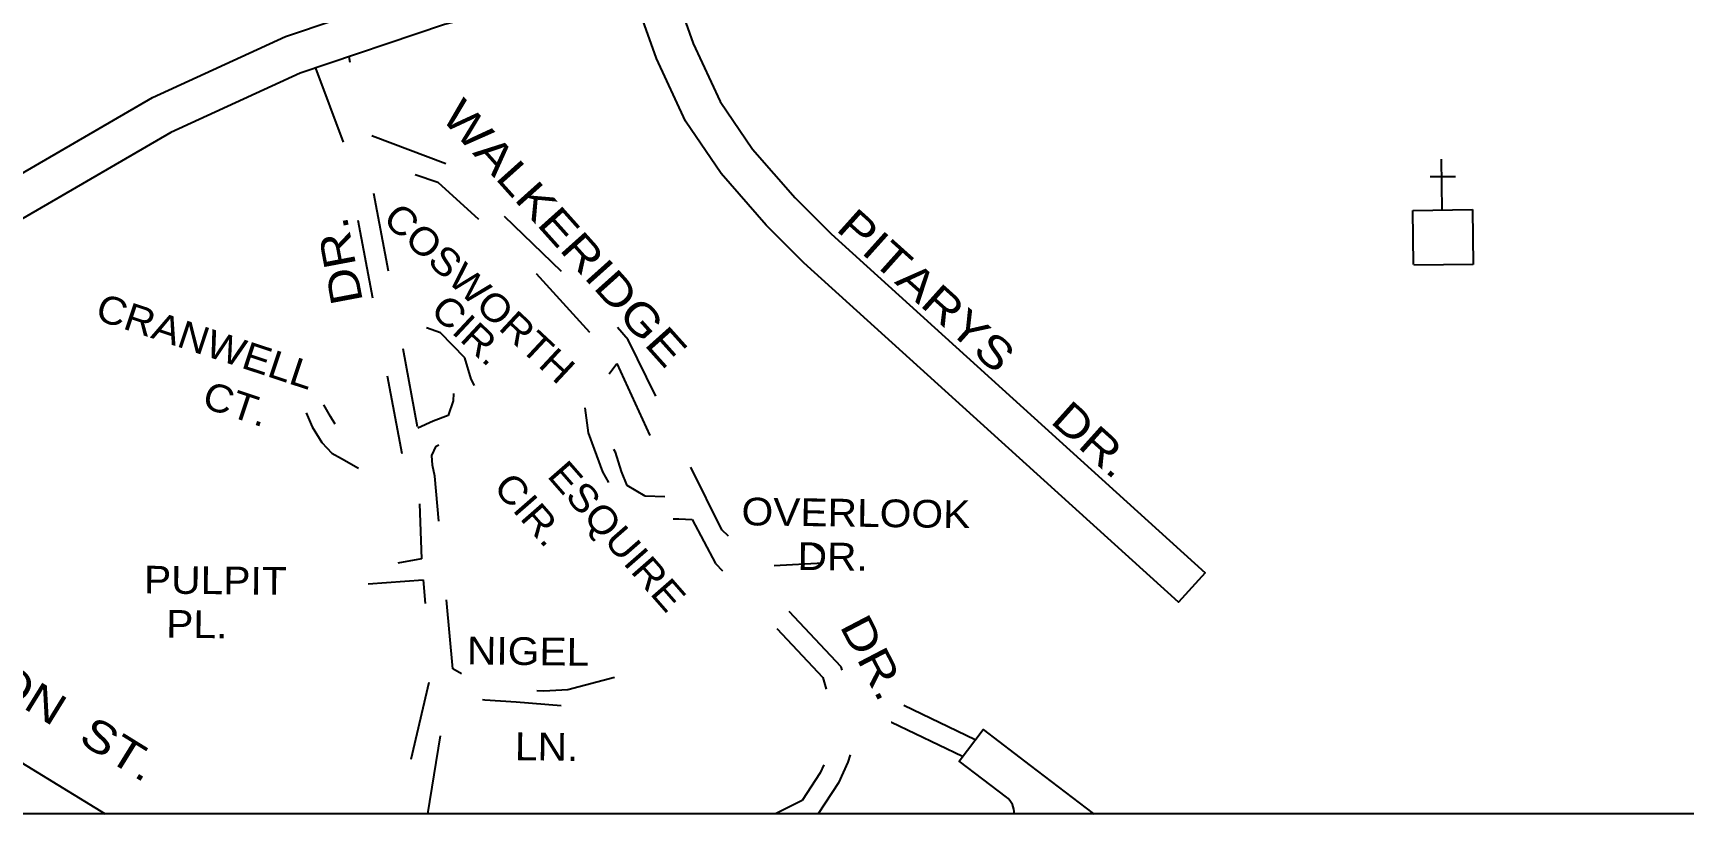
# Paper-space layout 'Cover Sheet' of a CAD drawing. Header units: inches. Extents: x 1.1 to 40.6, y 0.6 to 29.
# Drawn here: x 7.609 to 9.694, y 8.001 to 8.988 of the extents above; entities that cross this region are included whole.
import ezdxf

# ---------------------------------------------------------------- set-up
doc = ezdxf.new("R2010")
doc.units = ezdxf.units.IN
doc.header["$MEASUREMENT"] = 0
doc.linetypes.add('DASHED8', pattern=[0.09375, 0.0625, -0.03125])
for name, color, linetype in [('N-BLDG', 1, 'Continuous'), ('N-RD-MAIN', 1, 'Continuous'), ('N-RD-PRIV', 1, 'DASHED8'), ('N-TEXT', 1, 'Continuous'), ('P4TIT', 7, 'Continuous')]:
    doc.layers.add(name, color=color, linetype=linetype)

psp = doc.layouts.new('Cover Sheet')

# ---------------------------------------------------------------- linework, layer by layer
at = {"layer": 'N-BLDG'}
for p, q in [((9.3887, 8.7643), (9.388, 8.8283)), ((9.3736, 8.8063), (9.4057, 8.8066)), ((9.3517, 8.7637), (9.4271, 8.7646)), ((9.3525, 8.6951), (9.3517, 8.7637)), ((9.4271, 8.7646), (9.4278, 8.6951)), ((9.4278, 8.6951), (9.3529, 8.6943))]:
    psp.add_line(p, q, dxfattribs=at)
at = {"layer": 'N-RD-MAIN', "flags": 128}
for points in [[(7.5444, 8.7812), (7.7597, 8.9064), (7.9277, 8.9833), (8.1146, 9.0465), (8.2445, 9.0792), (8.3124, 9.0926), (8.3738, 9.1048), (8.4929, 9.1236, 0.408647), (8.5138, 9.1517), (8.5068, 9.2019), (8.5013, 9.2418), (8.5018, 9.3091), (8.507, 9.3562), (8.5154, 9.391), (8.5282, 9.4194), (8.5517, 9.4631), (8.5751, 9.4939), (8.5883, 9.5095), (8.6147, 9.5337), (8.822, 9.7231, -0.121702), (9.0405, 9.842), (9.2859, 9.9062), (9.2987, 9.9096), (9.7645, 10.0316)], [(9.7365, 8.9904), (9.484, 9.1013, 0.143622), (9.0374, 9.159), (8.768, 9.1165), (8.4122, 9.0603), (8.4428, 8.9742), (8.4766, 8.9011), (8.5175, 8.8409), (8.5714, 8.7793), (8.6168, 8.7339), (9.0895, 8.3059), (9.0559, 8.2689), (8.5823, 8.6976), (8.5349, 8.7451), (8.4779, 8.8102), (8.4329, 8.8764), (8.3965, 8.9553), (8.3623, 9.0515), (8.2554, 9.0304), (8.1287, 8.9985), (7.9462, 8.9368), (7.7828, 8.8619), (7.5701, 8.7384)], [(8.8481, 8.0014, 0.25068), (8.8383, 8.0228), (8.7785, 8.0682), (8.8088, 8.108), (8.8685, 8.0626), (8.9481, 8.0021), (8.9491, 8.0014)]]:
    psp.add_lwpolyline(points, format="xyb", dxfattribs=at)
psp.add_lwpolyline([(7.4549, 8.1514), (7.7, 8.0014)], dxfattribs=at)
at = {"layer": 'N-RD-PRIV', "flags": 128}
for points in [[(8.7988, 8.0949), (8.7021, 8.1414), (8.6386, 8.1568), (8.6298, 8.1871), (8.52, 8.3038), (8.5196, 8.3139), (8.6068, 8.3186), (8.6057, 8.3324), (8.5944, 8.3419), (8.5776, 8.3413), (8.5043, 8.3431), (8.4902, 8.3492), (8.4788, 8.3603), (8.3606, 8.6002), (8.3303, 8.6347), (8.138, 8.8194), (8.0376, 8.8575), (8.0238, 8.8684), (8.0211, 8.8835), (8.008, 8.9577)], [(7.9658, 8.9434), (8.0009, 8.8493), (8.0748, 8.4555), (8.0652, 8.4532), (8.0508, 8.452), (8.0308, 8.46), (8.0087, 8.475), (7.9939, 8.4882), (7.9846, 8.5035), (7.9761, 8.5181)], [(8.3434, 8.1737), (8.2844, 8.1583), (8.254, 8.1565), (8.217, 8.1574), (8.1943, 8.1596), (8.1772, 8.1629), (8.1392, 8.1846), (8.1163, 8.4278), (8.1135, 8.442), (8.1125, 8.454), (8.1179, 8.4657), (8.1502, 8.4829), (8.1698, 8.5086), (8.1708, 8.5344), (8.1622, 8.5506), (8.1544, 8.5773), (8.1235, 8.6092), (8.0937, 8.6196), (8.0724, 8.625), (8.0693, 8.6259), (8.0337, 8.8156), (8.04, 8.828), (8.0609, 8.8193), (8.1204, 8.7994), (8.2083, 8.7192), (8.2238, 8.7069), (8.3186, 8.6023), (8.3103, 8.5478), (8.304, 8.5272), (8.3102, 8.4827), (8.328, 8.4336), (8.3477, 8.3991), (8.3933, 8.374), (8.4246, 8.3742), (8.4415, 8.3732), (8.4711, 8.3178), (8.4801, 8.3082), (8.6066, 8.1738), (8.6202, 8.1271), (8.6224, 8.1197), (8.6216, 8.1003), (8.6139, 8.0764), (8.6033, 8.0532), (8.5805, 8.0183), (8.5467, 8.0014)], [(8.0947, 8.4905), (8.0758, 8.5912), (8.1057, 8.582), (8.1234, 8.5722), (8.1356, 8.5612), (8.1404, 8.5423), (8.1396, 8.523), (8.1331, 8.5048), (8.1145, 8.4976), (8.0951, 8.4887)], [(7.9537, 8.5081), (7.9616, 8.4903), (7.9737, 8.4705), (7.9861, 8.457), (7.9987, 8.4501), (8.0223, 8.4368), (8.0501, 8.4214), (8.0713, 8.4184), (8.0916, 8.4161), (8.0968, 8.4013), (8.0994, 8.3235), (8.0345, 8.3116)], [(8.0321, 8.2922), (8.1016, 8.2972), (8.1107, 8.1983), (8.1115, 8.1791), (8.0814, 8.0496), (8.0775, 8.03), (8.0765, 8.0014)], [(8.1076, 8.0014), (8.1321, 8.1543), (8.1508, 8.1519), (8.1794, 8.1454), (8.219, 8.1431), (8.2765, 8.1383), (8.3487, 8.1484)], [(8.7828, 8.0738), (8.6933, 8.1168), (8.647, 8.128), (8.6485, 8.1229), (8.6474, 8.0958), (8.6382, 8.067), (8.6262, 8.0406), (8.6005, 8.0014)]]:
    psp.add_lwpolyline(points, dxfattribs=at)
psp.add_lwpolyline([(8.3462, 8.5701), (8.423, 8.403), (8.4094, 8.4018), (8.382, 8.4028), (8.3592, 8.4161), (8.352, 8.434), (8.3444, 8.4582), (8.3327, 8.4822), (8.3271, 8.501), (8.3285, 8.5228), (8.3332, 8.5529)], close=True, dxfattribs=at)
at = {"layer": 'P4TIT'}
psp.add_lwpolyline([(11.6738, 15.5264), (11.6738, 8.0014), (3.8738, 8.0014), (3.8738, 15.5264)], close=True, dxfattribs=at)

# ---------------------------------------------------------------- texts
at = {"layer": 'N-TEXT'}
for s, height, rotation, width, p in [('WALKERIDGE', 0.04, 311.8507, 1.2, (8.1227, 8.881)), ('COSWORTH', 0.035, 316.9862, 1.1, (8.049, 8.7507)), ('PITARYS     DR.', 0.04, 318.1058, 1.2, (8.6217, 8.7392)), ('DR.', 0.04, 100.6977, 1.2, (8.0257, 8.6488)), ('CRANWELL', 0.035, 341.7099, 1.1, (7.6857, 8.6264)), ('  CIR.', 0.035, 316.9862, 1.1, (8.0881, 8.6544)), ('CT.', 0.035, 341.7099, 1.1, (7.8205, 8.5156)), ('ESQUIRE', 0.035, 311.1763, 1.1, (8.2571, 8.4279)), ('  CIR.', 0.035, 311.1763, 1.1, (8.17, 8.4347)), ('OVERLOOK', 0.035, 359.2719, 1.1, (8.5036, 8.366)), ('     DR.', 0.035, 359.2719, 1.1, (8.5029, 8.3105)), ('GENDRON  ST.', 0.04, 328.2884, 1.2, (7.3553, 8.2839)), ('PULPIT', 0.035, 359.4166, 1.1, (7.7489, 8.2799)), ('  PL.', 0.035, 359.4166, 1.1, (7.7483, 8.2243)), ('DR.', 0.04, 297.5713, 1.2, (8.6272, 8.2387)), ('NIGEL', 0.035, 359.2441, 1.1, (8.1568, 8.1905)), ('LN.', 0.035, 359.2441, 1.1, (8.2173, 8.0694))]:
    psp.add_text(s, height=height, rotation=rotation, dxfattribs=dict(at, width=width)).set_placement(p)

doc.saveas('drawing.dxf')
